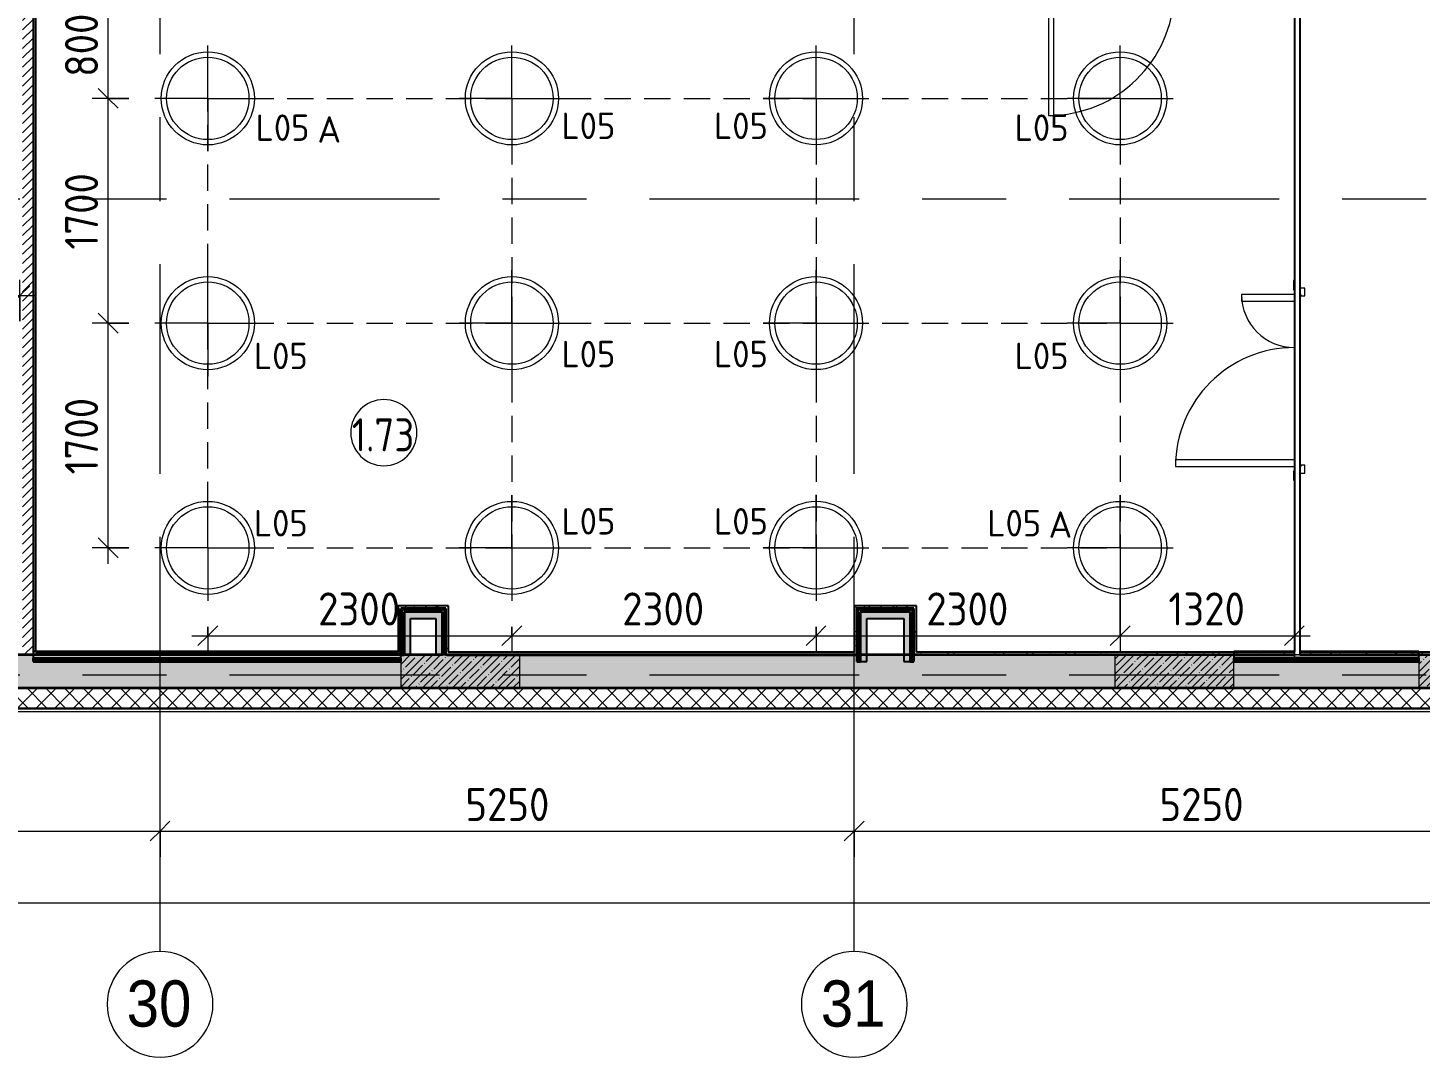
# Model space of a CAD drawing. Header units: millimetres. Extents: x 81425 to 274970, y -8553 to 29000.
# Drawn here: x 109710 to 120240, y -2893 to 4893 of the extents above; entities that cross this region are included whole.
import ezdxf

# ---------------------------------------------------------------- set-up
doc = ezdxf.new("R2010")
doc.units = ezdxf.units.MM
doc.linetypes.add('ADSK_Штрих_ш2 п1', pattern=[300, 200, -100])
doc.linetypes.add('Осевая', pattern=[3175, 635, -476.25, 1587.5, -476.25])
for name, color, linetype, lineweight in [('A-ANNO-DIMS', 7, 'Continuous', 9), ('A-ANNO-DIMS-100', 7, 'Continuous', 9), ('A-ANNO-NOTE', 7, 'Continuous', 9), ('A-AREA-IDEN', 7, 'Continuous', 9), ('A-DETL-2', 7, 'ADSK_Штрих_ш2 п1', 9), ('A-DOOR', 7, 'Continuous', 9), ('A-DOOR-1', 7, 'Continuous', 13), ('A-DOOR-FRAM', 7, 'Continuous', 13), ('A-DOOR-FRAM-1', 7, 'Continuous', 9), ('A-WALL', 7, 'Continuous', 9), ('E-LITE-EQPM-IDEN', 7, 'Continuous', 9), ('I-WALL', 7, 'Continuous', 9), ('S-COLS', 7, 'Continuous', 9), ('Оси', 7, 'Continuous', 9), ('Оси-1', 7, 'Continuous', 20), ('Оси-2', 7, 'Осевая', 9)]:
    doc.layers.add(name, color=color, linetype=linetype, lineweight=lineweight)
for name, color, linetype, lineweight, true_color in [('A-WALL-1', 7, 'Continuous', 35, 0x3c3c3c), ('A-WALL-2', 7, 'Continuous', 25, 0x3c3c3c), ('A-WALL-FNSH-1', 7, 'Continuous', 9, 0x3c3c3c), ('A-WALL-FNSH-2', 7, 'Continuous', 13, 0x3c3c3c), ('G-ANNO-TEXT-1', 1, 'Continuous', 9, 0xff0000)]:
    doc.layers.add(name, color=color, linetype=linetype, lineweight=lineweight, true_color=true_color)
doc.styles.add('Arial', font='arial.ttf', dxfattribs={"width": 0.9, "height": 350})
doc.styles.add('GOST Common', font='GOST_Common.ttf', dxfattribs={"height": 200})
doc.styles.add('GOST Common_1', font='GOST_Common.ttf', dxfattribs={"width": 0.9, "height": 250})
doc.styles.add('ISOCPEUR', font='isocpeur.ttf', dxfattribs={"width": 0.9, "height": 250})
doc.styles.add('ISOCPEUR_1', font='isocpeur.ttf', dxfattribs={"height": 200})
doc.dimstyles.new('ISO-2_5_0_9К_БОЛЬШОЙ_1', dxfattribs={"dimscale": 304.8, "dimtxt": 248.995294, "dimasz": 0.492126, "dimexe": 0.393701, "dimexo": 0.984252, "dimgap": 0, "dimtad": 1, "dimdec": 0, "dimrnd": 10, "dimzin": 0, "dimdsep": 46, "dimtxsty": 'ISOCPEUR', "dimblk1": 'OBLIQUE', "dimblk2": 'OBLIQUE', "dimsah": 1, "dimcen": 0.09, "dimdle": 0.393701, "dimazin": 0, "dimtfac": 1, "dimtdec": 4, "dimtix": 1, "dimtmove": 0, "dimatfit": 3, "dimfxl": 1, "dimtvp": 1, "dimtolj": 1, "dimtzin": 0, "dimarcsym": 2})
pattern_1 = [(45, (0, 0), (-57.024626, 57.024626), []), (45, (57.025, 0), (-57.024626, 57.024626), [100.806, -20.161, 3.353, -16.808])]
pattern_2 = [(0, (0, 0), (121.92, 30.48), [10.058, -81.382, 10.058, -81.382, -487.68]), (0, (0, 0), (121.92, 30.48), [-182.88, 10.058, -172.822, 10.058, -81.382, -213.36]), (0, (0, 0), (121.92, 30.48), [-457.2, 10.058, -50.902, 10.058, -142.342]), (120, (45.72, 15.24), (-87.356454, 90.345817), [10.058, -81.382, 10.058, -81.382, -487.68]), (120, (45.72, 15.24), (-87.356454, 90.345817), [-182.88, 10.058, -172.822, 10.058, -81.382, -213.36]), (120, (45.72, 15.24), (-87.356454, 90.345817), [-457.2, 10.058, -50.902, 10.058, -142.342]), (240, (60.96, 76.2), (-34.563546, -120.825817), [10.058, -81.382, 10.058, -81.382, -487.68]), (240, (60.96, 76.2), (-34.563546, -120.825817), [-182.88, 10.058, -172.822, 10.058, -81.382, -213.36]), (240, (60.96, 76.2), (-34.563546, -120.825817), [-457.2, 10.058, -50.902, 10.058, -142.342])]
pattern_3 = [(45, (0, 0), (-106.06602, 106.06602), []), (135, (0, 0), (-106.06602, -106.06602), [])]

# ---------------------------------------------------------------- blocks, each defined once
blk = doc.blocks.new('110_Дверь_СКБ_2Ст - Д-5_п__в составе перегородки _не входит в спец__-V20-План расстановки осветительного оборудования 1 этажа в осях 23-33')
at = {"layer": 'A-DOOR'}
for centre, radius, start, end in [((-638, 0), 900, 0, 90), ((662, 0), 400, 90, 180)]:
    blk.add_arc(centre, radius, start, end, dxfattribs=at)
at = {"layer": 'A-DOOR-1'}
for p, q in [((-638, 901), (-638, 0)), ((-588, 901), (-638, 901)), ((-588, 0), (-588, 901)), ((662, 401), (612, 401)), ((612, 401), (612, 0)), ((662, 0), (662, 401)), ((-638, 0), (-588, 0)), ((612, 0), (662, 0))]:
    blk.add_line(p, q, dxfattribs=at)
at = {"layer": 'A-DOOR-FRAM'}
for p, q in [((-672, 8), (-742, 8)), ((-742, 8), (-742, 0)), ((-742, 0), (-672, 0)), ((-638, 0), (-688, 0)), ((-672, 0), (-688, 0)), ((-688, 0), (-688, -1)), ((-672, 0), (-672, 8)), ((-672, -1), (-672, 0)), ((712, 0), (662, 0)), ((768, 8), (698, 8)), ((698, 8), (698, 0)), ((712, 0), (698, 0)), ((698, 0), (698, -1)), ((698, 0), (768, 0)), ((712, -1), (712, 0)), ((768, 0), (768, 8)), ((-688, -41), (-688, -79)), ((-688, -79), (-628, -79)), ((-638, -49), (-638, -41)), ((-628, -49), (-638, -49)), ((-628, -79), (-628, -49)), ((662, -49), (652, -49)), ((652, -49), (652, -79)), ((652, -79), (712, -79)), ((662, -41), (662, -49)), ((712, -79), (712, -41))]:
    blk.add_line(p, q, dxfattribs=at)
at = {"layer": 'A-DOOR-FRAM-1'}
blk.add_line((612, 0), (-588, 0), dxfattribs=at)
blk = doc.blocks.new('110_Дверь_СКБ_1Ст_Внутренняя1 - Д-7а_л__950x2100h_Туалет-32220591-План расстановки осветительного оборудования 1 этажа в осях 23-33')
at = {"layer": 'A-DOOR'}
blk.add_arc((487.5, 110), 950, 90, 178.79032, dxfattribs=at)
at = {"layer": 'A-DOOR-1'}
for p, q in [((487.5, 1060), (447.5, 1060)), ((447.5, 1060), (447.5, 130)), ((487.5, 130), (487.5, 1060))]:
    blk.add_line(p, q, dxfattribs=at)
blk = doc.blocks.new('Ось сетки - D8-29747960-План расстановки осветительного оборудования 1 этажа в осях 23-33')
at = {"layer": 'Оси-1'}
for start, end in [(360, 180), (180, 360)]:
    blk.add_arc((0, 0), 4, start, end, dxfattribs=at)
blk = doc.blocks.new('DIMBLOCK9-План расстановки осветительного оборудования 1 этажа в осях 23-33')
at = {"layer": 'A-ANNO-DIMS-100'}
for p, q in [((107210, -1377), (107210, -1063)), ((110710, -1377), (110710, -1063)), ((107210, -1183), (110710, -1183)), ((107210, -1183), (107210, -1377)), ((110710, -1183), (110710, -1377))]:
    blk.add_line(p, q, dxfattribs=at)
at = {"layer": 'A-ANNO-DIMS-100', "lineweight": 20}
for p, q in [((107210, -1183), (107285, -1108)), ((110710, -1183), (110785, -1108)), ((107210, -1183), (107135, -1258)), ((110710, -1183), (110635, -1258))]:
    blk.add_line(p, q, dxfattribs=at)
at = {"layer": 'A-ANNO-DIMS-100', "color": 0, "insert": (108644, -857), "char_height": 250, "width": 758.48, "attachment_point": 1, "line_spacing_factor": 1.149209, "style": 'ISOCPEUR'}
blk.add_mtext('3500', dxfattribs=at)
blk = doc.blocks.new('_Oblique')
at = {"color": 0, "linetype": 'ByBlock', "lineweight": -2}
blk.add_line((-0.5, -0.5), (0.5, 0.5), dxfattribs=at)
blk = doc.blocks.new('DIMBLOCK10-План расстановки осветительного оборудования 1 этажа в осях 23-33')
at = {"layer": 'A-ANNO-DIMS-100'}
for p, q in [((110710, -1377), (110710, -1063)), ((115960, -1377), (115960, -1063)), ((110710, -1183), (115960, -1183)), ((110710, -1183), (110710, -1377)), ((115960, -1183), (115960, -1377))]:
    blk.add_line(p, q, dxfattribs=at)
at = {"layer": 'A-ANNO-DIMS-100', "lineweight": 20}
for p, q in [((110710, -1183), (110785, -1108)), ((115960, -1183), (116035, -1108)), ((110710, -1183), (110635, -1258)), ((115960, -1183), (115885, -1258))]:
    blk.add_line(p, q, dxfattribs=at)
at = {"layer": 'A-ANNO-DIMS-100', "color": 0, "insert": (113019, -857), "char_height": 250, "width": 758.48, "attachment_point": 1, "line_spacing_factor": 1.149209, "style": 'ISOCPEUR'}
blk.add_mtext('5250', dxfattribs=at)
blk = doc.blocks.new('DIMBLOCK11-План расстановки осветительного оборудования 1 этажа в осях 23-33')
at = {"layer": 'A-ANNO-DIMS-100'}
for p, q in [((115960, -1377), (115960, -1063)), ((121210, -1377), (121210, -1063)), ((115960, -1183), (121210, -1183)), ((115960, -1183), (115960, -1377)), ((121210, -1183), (121210, -1377))]:
    blk.add_line(p, q, dxfattribs=at)
at = {"layer": 'A-ANNO-DIMS-100', "lineweight": 20}
for p, q in [((115960, -1183), (116035, -1108)), ((121210, -1183), (121285, -1108)), ((115960, -1183), (115885, -1258)), ((121210, -1183), (121135, -1258))]:
    blk.add_line(p, q, dxfattribs=at)
at = {"layer": 'A-ANNO-DIMS-100', "color": 0, "insert": (118269, -857), "char_height": 250, "width": 758.48, "attachment_point": 1, "line_spacing_factor": 1.149209, "style": 'ISOCPEUR'}
blk.add_mtext('5250', dxfattribs=at)
blk = doc.blocks.new('DIMBLOCK50-План расстановки осветительного оборудования 1 этажа в осях 23-33')
at = {"layer": 'A-ANNO-DIMS-100'}
for p, q in [((108510, 3982), (108510, 2747)), ((108510, 2867), (108510, 3982)), ((109650, 2673), (109650, 2987)), ((108510, 2867), (109770, 2867)), ((109650, 2867), (109650, 2673))]:
    blk.add_line(p, q, dxfattribs=at)
at = {"layer": 'A-ANNO-DIMS-100', "lineweight": 20}
for p, q in [((108510, 2867), (108435, 2792)), ((108510, 2867), (108585, 2942)), ((109650, 2867), (109575, 2792)), ((109650, 2867), (109725, 2942))]:
    blk.add_line(p, q, dxfattribs=at)
at = {"layer": 'A-ANNO-DIMS-100', "color": 0, "insert": (108865, 3194), "char_height": 250, "width": 517.14, "attachment_point": 1, "line_spacing_factor": 1.149209, "style": 'ISOCPEUR'}
blk.add_mtext('1/2', dxfattribs=at)
blk = doc.blocks.new('DIMBLOCK55-План расстановки осветительного оборудования 1 этажа в осях 23-33')
at = {"layer": 'A-ANNO-DIMS-100', "lineweight": 20}
for p, q in [((111071, 295), (111146, 370)), ((113371, 295), (113446, 370)), ((111071, 295), (110996, 220)), ((113371, 295), (113296, 220))]:
    blk.add_line(p, q, dxfattribs=at)
at = {"layer": 'A-ANNO-DIMS-100'}
for p, q in [((111071, 362), (111071, 175)), ((111071, 295), (111071, 362)), ((113371, 362), (113371, 175)), ((113371, 295), (113371, 362)), ((110951, 295), (113371, 295))]:
    blk.add_line(p, q, dxfattribs=at)
at = {"layer": 'A-ANNO-DIMS-100', "color": 0, "insert": (111905, 622), "char_height": 250, "width": 758.48, "attachment_point": 1, "line_spacing_factor": 1.149209, "style": 'ISOCPEUR'}
blk.add_mtext('2300', dxfattribs=at)
blk = doc.blocks.new('DIMBLOCK56-План расстановки осветительного оборудования 1 этажа в осях 23-33')
at = {"layer": 'A-ANNO-DIMS-100', "lineweight": 20}
for p, q in [((113371, 295), (113446, 370)), ((115671, 295), (115746, 370)), ((113371, 295), (113296, 220)), ((115671, 295), (115596, 220))]:
    blk.add_line(p, q, dxfattribs=at)
at = {"layer": 'A-ANNO-DIMS-100'}
for p, q in [((113371, 362), (113371, 175)), ((113371, 295), (113371, 362)), ((115671, 362), (115671, 175)), ((115671, 295), (115671, 362)), ((113371, 295), (115671, 295))]:
    blk.add_line(p, q, dxfattribs=at)
at = {"layer": 'A-ANNO-DIMS-100', "color": 0, "insert": (114205, 622), "char_height": 250, "width": 758.48, "attachment_point": 1, "line_spacing_factor": 1.149209, "style": 'ISOCPEUR'}
blk.add_mtext('2300', dxfattribs=at)
blk = doc.blocks.new('DIMBLOCK57-План расстановки осветительного оборудования 1 этажа в осях 23-33')
at = {"layer": 'A-ANNO-DIMS-100', "lineweight": 20}
for p, q in [((115671, 295), (115746, 370)), ((117971, 295), (118046, 370)), ((115671, 295), (115596, 220)), ((117971, 295), (117896, 220))]:
    blk.add_line(p, q, dxfattribs=at)
at = {"layer": 'A-ANNO-DIMS-100'}
for p, q in [((115671, 362), (115671, 175)), ((115671, 295), (115671, 362)), ((117971, 362), (117971, 175)), ((117971, 295), (117971, 362)), ((115671, 295), (118091, 295))]:
    blk.add_line(p, q, dxfattribs=at)
at = {"layer": 'A-ANNO-DIMS-100', "color": 0, "insert": (116505, 622), "char_height": 250, "width": 758.48, "attachment_point": 1, "line_spacing_factor": 1.149209, "style": 'ISOCPEUR'}
blk.add_mtext('2300', dxfattribs=at)
blk = doc.blocks.new('DIMBLOCK58-План расстановки осветительного оборудования 1 этажа в осях 23-33')
at = {"layer": 'A-ANNO-DIMS-100'}
for p, q in [((110473, 2659), (110197, 2659)), ((110317, 839), (110317, 2659)), ((110317, 2659), (110473, 2659)), ((110473, 959), (110197, 959)), ((110317, 959), (110473, 959))]:
    blk.add_line(p, q, dxfattribs=at)
at = {"layer": 'A-ANNO-DIMS-100', "lineweight": 20}
for p, q in [((110317, 2659), (110242, 2734)), ((110317, 2659), (110392, 2584)), ((110317, 959), (110242, 1034)), ((110317, 959), (110392, 884))]:
    blk.add_line(p, q, dxfattribs=at)
at = {"layer": 'A-ANNO-DIMS-100', "color": 0, "insert": (109991, 1515), "char_height": 250, "width": 706.76, "attachment_point": 1, "rotation": 90, "line_spacing_factor": 1.149209, "style": 'ISOCPEUR'}
blk.add_mtext('1700', dxfattribs=at)
blk = doc.blocks.new('DIMBLOCK59-План расстановки осветительного оборудования 1 этажа в осях 23-33')
at = {"layer": 'A-ANNO-DIMS-100', "lineweight": 20}
for p, q in [((110317, 4359), (110242, 4434)), ((110317, 4359), (110392, 4284)), ((110317, 2659), (110242, 2734)), ((110317, 2659), (110392, 2584))]:
    blk.add_line(p, q, dxfattribs=at)
at = {"layer": 'A-ANNO-DIMS-100'}
for p, q in [((110473, 4359), (110197, 4359)), ((110317, 2659), (110317, 4359)), ((110317, 4359), (110473, 4359)), ((110473, 2659), (110197, 2659)), ((110317, 2659), (110473, 2659))]:
    blk.add_line(p, q, dxfattribs=at)
at = {"layer": 'A-ANNO-DIMS-100', "color": 0, "insert": (109991, 3215), "char_height": 250, "width": 706.76, "attachment_point": 1, "rotation": 90, "line_spacing_factor": 1.149209, "style": 'ISOCPEUR'}
blk.add_mtext('1700', dxfattribs=at)
blk = doc.blocks.new('DIMBLOCK60-План расстановки осветительного оборудования 1 этажа в осях 23-33')
at = {"layer": 'A-ANNO-DIMS-100'}
for p, q in [((110317, 4359), (110317, 5279)), ((111573, 5159), (110197, 5159)), ((110317, 5159), (111573, 5159)), ((110473, 4359), (110197, 4359)), ((110317, 4359), (110473, 4359))]:
    blk.add_line(p, q, dxfattribs=at)
at = {"layer": 'A-ANNO-DIMS-100', "lineweight": 20}
for p, q in [((110317, 5159), (110242, 5234)), ((110317, 5159), (110392, 5084)), ((110317, 4359), (110242, 4434)), ((110317, 4359), (110392, 4284))]:
    blk.add_line(p, q, dxfattribs=at)
at = {"layer": 'A-ANNO-DIMS-100', "color": 0, "insert": (109991, 4522), "char_height": 250, "width": 568.86, "attachment_point": 1, "rotation": 90, "line_spacing_factor": 1.149209, "style": 'ISOCPEUR'}
blk.add_mtext('800', dxfattribs=at)
blk = doc.blocks.new('Марка_Помещения - Номер-25198446-План расстановки осветительного оборудования 1 этажа в осях 23-33')
at = {"layer": 'A-AREA-IDEN'}
for start, end in [(360, 180), (180, 360)]:
    blk.add_arc((0, 0), 2.5, start, end, dxfattribs=at)
blk = doc.blocks.new('DIMBLOCK142-План расстановки осветительного оборудования 1 этажа в осях 23-33')
at = {"layer": 'A-ANNO-DIMS-100'}
for p, q in [((84560, -1919), (84560, -1605)), ((125010, -1919), (125010, -1605)), ((84440, -1725), (125130, -1725)), ((84560, -1725), (84560, -1919)), ((125010, -1725), (125010, -1919))]:
    blk.add_line(p, q, dxfattribs=at)
at = {"layer": 'A-ANNO-DIMS-100', "lineweight": 20}
for p, q in [((84560, -1725), (84635, -1650)), ((125010, -1725), (125085, -1650)), ((84560, -1725), (84485, -1800)), ((125010, -1725), (124935, -1800))]:
    blk.add_line(p, q, dxfattribs=at)
at = {"layer": 'A-ANNO-DIMS-100', "color": 0, "insert": (104366, -1398), "char_height": 250, "width": 1005.56, "attachment_point": 1, "line_spacing_factor": 1.149209, "style": 'ISOCPEUR'}
blk.add_mtext('40450', dxfattribs=at)
blk = doc.blocks.new('DIMBLOCK178-План расстановки осветительного оборудования 1 этажа в осях 23-33')
at = {"layer": 'A-ANNO-DIMS-100'}
for p, q in [((117971, 659), (117971, 175)), ((117971, 295), (117971, 659)), ((119289, 102), (119289, 415)), ((117851, 295), (119409, 295)), ((119289, 295), (119289, 102))]:
    blk.add_line(p, q, dxfattribs=at)
at = {"layer": 'A-ANNO-DIMS-100', "lineweight": 20}
for p, q in [((117971, 295), (118046, 370)), ((119289, 295), (119364, 370)), ((117971, 295), (117896, 220)), ((119289, 295), (119214, 220))]:
    blk.add_line(p, q, dxfattribs=at)
at = {"layer": 'A-ANNO-DIMS-100', "color": 0, "insert": (118336, 622), "char_height": 250, "width": 706.76, "attachment_point": 1, "line_spacing_factor": 1.149209, "style": 'ISOCPEUR'}
blk.add_mtext('1320', dxfattribs=at)

msp = doc.modelspace()

# ---------------------------------------------------------------- hatches: boundary and pattern name
at = {"layer": 'A-WALL'}
h = msp.add_hatch(dxfattribs=at)
h.set_pattern_fill('FP_4', color=256, style=0, pattern_type=2)
h.set_pattern_definition([(45, (0, 0), (-70.71068, 70.71068), []), (135, (0, 0), (-70.71068, -70.71068), [])])
h.paths.add_polyline_path([(124445.1, -250), (125080, -250), (125080, -100), (89210, -100), (89210, -250), (121782.2, -250)])
at = {"layer": 'I-WALL'}
h = msp.add_hatch(dxfattribs=at)
h.set_pattern_fill('FP_2', color=256, style=0, pattern_type=2)
h.set_pattern_definition([(45, (0, 0), (-35.35534, 35.35534), [])])
h.paths.add_polyline_path([(109670, 150), (109750, 150), (109750, 10400), (109670, 10400), (109670, 220.5)])
h = msp.add_hatch(dxfattribs=at)
h.set_pattern_fill('FP_38', color=256, style=0, pattern_type=2)
h.set_pattern_definition(pattern_2)
h.paths.add_polyline_path([(109770, 150), (109770, 6600), (109750, 6600), (109750, 150)])
h = msp.add_hatch(dxfattribs=at)
h.set_pattern_fill('FP_38', color=256, style=0, pattern_type=2)
h.set_pattern_definition(pattern_2)
h.paths.add_polyline_path([(112510.5, 170), (112530, 170), (112530, 520), (112510, 520), (112510, 170)])
h = msp.add_hatch(dxfattribs=at)
h.set_pattern_fill('FP_38', color=256, style=0, pattern_type=2)
h.set_pattern_definition(pattern_2)
h.paths.add_polyline_path([(112870, 500), (112890, 500), (112890, 520), (112530, 520), (112530, 500)])
h = msp.add_hatch(dxfattribs=at)
h.set_pattern_fill('FP_42', color=256, style=0, pattern_type=2)
h.set_pattern_definition(pattern_3)
h.paths.add_polyline_path([(112530, 150), (112542.5, 150), (112542.5, 500), (112530, 500), (112530, 170)])
h = msp.add_hatch(dxfattribs=at)
h.set_pattern_fill('FP_42', color=256, style=0, pattern_type=2)
h.set_pattern_definition(pattern_3)
h.paths.add_polyline_path([(112870, 487.5), (112870, 500), (112542.5, 500), (112542.5, 487.5), (112857.5, 487.5)])
h = msp.add_hatch(dxfattribs=at)
h.set_pattern_fill('FP_42', color=256, style=0, pattern_type=2)
h.set_pattern_definition(pattern_3)
h.paths.add_polyline_path([(112542.5, 150), (112555, 150), (112555, 487.5), (112542.5, 487.5), (112542.5, 220.5)])
h = msp.add_hatch(dxfattribs=at)
h.set_pattern_fill('FP_42', color=256, style=0, pattern_type=2)
h.set_pattern_definition(pattern_3)
h.paths.add_polyline_path([(112845, 475), (112857.5, 475), (112857.5, 487.5), (112555, 487.5), (112555, 475), (112605, 475)])
for points in [[(112555, 150), (112605, 150), (112605, 475), (112555, 475), (112555, 220.5)], [(112795, 425), (112845, 425), (112845, 475), (112605, 475), (112605, 425)], [(112845, 150), (112845, 425), (112795, 425), (112795, 150)], [(116005, 100), (116055, 100), (116055, 475), (116005, 475), (116005, 220.5)], [(116335, 425), (116385, 425), (116385, 475), (116055, 475), (116055, 425)], [(116385, 100), (116385, 425), (116335, 425), (116335, 100)], [(112530, 125), (112530, 175), (109750, 175), (109750, 125), (112462, 125)], [(118830, 125), (120230, 125), (120230, 175), (119330, 175), (119330, 150), (119290, 150), (119290, 175), (118830, 175)]]:
    msp.add_hatch(color=256, dxfattribs=at).paths.add_polyline_path(points)
h = msp.add_hatch(dxfattribs=at)
h.set_pattern_fill('FP_42', color=256, style=0, pattern_type=2)
h.set_pattern_definition(pattern_3)
h.paths.add_polyline_path([(112845, 150), (112857.5, 150), (112857.5, 475), (112845, 475), (112845, 220.5)])
h = msp.add_hatch(dxfattribs=at)
h.set_pattern_fill('FP_42', color=256, style=0, pattern_type=2)
h.set_pattern_definition(pattern_3)
h.paths.add_polyline_path([(112870, 150), (112870, 487.5), (112857.5, 487.5), (112857.5, 150)])
h = msp.add_hatch(dxfattribs=at)
h.set_pattern_fill('FP_38', color=256, style=0, pattern_type=2)
h.set_pattern_definition(pattern_2)
h.paths.add_polyline_path([(112870, 150), (112890, 150), (112890, 500), (112870, 500), (112870, 220.5)])
h = msp.add_hatch(dxfattribs=at)
h.set_pattern_fill('FP_38', color=256, style=0, pattern_type=2)
h.set_pattern_definition(pattern_2)
h.paths.add_polyline_path([(115960, 170), (115980, 170), (115980, 520), (115960, 520), (115960, 220.5)])
h = msp.add_hatch(dxfattribs=at)
h.set_pattern_fill('FP_38', color=256, style=0, pattern_type=2)
h.set_pattern_definition(pattern_2)
h.paths.add_polyline_path([(116430, 500), (116430, 520), (115980, 520), (115980, 500), (116410, 500)])
h = msp.add_hatch(dxfattribs=at)
h.set_pattern_fill('FP_42', color=256, style=0, pattern_type=2)
h.set_pattern_definition(pattern_3)
h.paths.add_polyline_path([(115992.5, 100), (115992.5, 500), (115980, 500), (115980, 100)])
h = msp.add_hatch(dxfattribs=at)
h.set_pattern_fill('FP_42', color=256, style=0, pattern_type=2)
h.set_pattern_definition(pattern_3)
h.paths.add_polyline_path([(116410, 487.5), (116410, 500), (115992.5, 500), (115992.5, 487.5), (116397.5, 487.5)])
h = msp.add_hatch(dxfattribs=at)
h.set_pattern_fill('FP_42', color=256, style=0, pattern_type=2)
h.set_pattern_definition(pattern_3)
h.paths.add_polyline_path([(115992.5, 100), (116005, 100), (116005, 487.5), (115992.5, 487.5), (115992.5, 220.5)])
h = msp.add_hatch(dxfattribs=at)
h.set_pattern_fill('FP_42', color=256, style=0, pattern_type=2)
h.set_pattern_definition(pattern_3)
h.paths.add_polyline_path([(116385, 475), (116397.5, 475), (116397.5, 487.5), (116005, 487.5), (116005, 475), (116055, 475)])
h = msp.add_hatch(dxfattribs=at)
h.set_pattern_fill('FP_42', color=256, style=0, pattern_type=2)
h.set_pattern_definition(pattern_3)
h.paths.add_polyline_path([(116397.5, 100), (116397.5, 475), (116385, 475), (116385, 100)])
h = msp.add_hatch(dxfattribs=at)
h.set_pattern_fill('FP_42', color=256, style=0, pattern_type=2)
h.set_pattern_definition(pattern_3)
h.paths.add_polyline_path([(116410, 100), (116410, 487.5), (116397.5, 487.5), (116397.5, 100)])
h = msp.add_hatch(dxfattribs=at)
h.set_pattern_fill('FP_38', color=256, style=0, pattern_type=2)
h.set_pattern_definition(pattern_2)
h.paths.add_polyline_path([(116410, 150), (116430, 150), (116430, 500), (116410, 500), (116410, 220.5)])
h = msp.add_hatch(dxfattribs=at)
h.set_pattern_fill('FP_1', color=256, style=0, pattern_type=2)
h.set_pattern_definition(pattern_1)
h.paths.add_polyline_path([(123730, -100), (123730, 150), (102630, 150), (102630, -100), (121782.2, -100)])
h.paths.add_polyline_path([(101144.7, -100), (101730, -100), (101730, 150), (99930, 150), (99930, -100), (100479, -100)])
h.paths.add_polyline_path([(98481.8, -100), (99030, -100), (99030, 150), (94530, 150), (94530, -100), (98148.9, -100)])
h.paths.add_polyline_path([(93630, -100), (93630, 150), (91040, 150), (91040, -100), (93156, -100)])
h = msp.add_hatch(dxfattribs=at)
h.set_pattern_fill('FP_42', color=256, style=0, pattern_type=2)
h.set_pattern_definition(pattern_3)
h.paths.add_polyline_path([(112530, 112.5), (112530, 125), (109750, 125), (109750, 112.5), (112462, 112.5)])
h = msp.add_hatch(dxfattribs=at)
h.set_pattern_fill('FP_42', color=256, style=0, pattern_type=2)
h.set_pattern_definition(pattern_3)
h.paths.add_polyline_path([(112530, 100), (112530, 112.5), (109750, 112.5), (109750, 100), (112462, 100)])
h = msp.add_hatch(dxfattribs=at)
h.set_pattern_fill('FP_38', color=256, style=0, pattern_type=2)
h.set_pattern_definition(pattern_2)
h.paths.add_polyline_path([(112530, 150), (112530, 170), (109770, 170), (109770, 150), (112462, 150)])
h = msp.add_hatch(dxfattribs=at)
h.set_pattern_fill('FP_38', color=256, style=0, pattern_type=2)
h.set_pattern_definition(pattern_2)
h.paths.add_polyline_path([(115790.7, 150), (115980, 150), (115980, 170), (112890, 170), (112890, 150), (115124.9, 150)])
h = msp.add_hatch(dxfattribs=at)
h.set_pattern_fill('FP_38', color=256, style=0, pattern_type=2)
h.set_pattern_definition(pattern_2)
h.paths.add_polyline_path([(119119.3, 150), (119290, 150), (119290, 170), (116430, 170), (116430, 150), (117787.8, 150)])
h = msp.add_hatch(dxfattribs=at)
h.set_pattern_fill('FP_42', color=256, style=0, pattern_type=2)
h.set_pattern_definition(pattern_3)
h.paths.add_polyline_path([(119452.2, 112.5), (120230, 112.5), (120230, 125), (118830, 125), (118830, 112.5), (119285.7, 112.5)])
h = msp.add_hatch(dxfattribs=at)
h.set_pattern_fill('FP_42', color=256, style=0, pattern_type=2)
h.set_pattern_definition(pattern_3)
h.paths.add_polyline_path([(119785, 100), (120230, 100), (120230, 112.5), (118830, 112.5), (118830, 100), (119452.2, 100)])
h = msp.add_hatch(dxfattribs=at)
h.set_pattern_fill('FP_38', color=256, style=0, pattern_type=2)
h.set_pattern_definition(pattern_2)
h.paths.add_polyline_path([(120890, 150), (120890, 170), (119330, 170), (119330, 150), (120450.8, 150)])
at = {"layer": 'S-COLS'}
h = msp.add_hatch(dxfattribs=at)
h.set_pattern_fill('FP_1', color=256, style=0, pattern_type=2)
h.set_pattern_definition(pattern_1)
h.paths.add_polyline_path([(112530, -100), (113430, -100), (113430, 150), (112530, 150)])
h = msp.add_hatch(dxfattribs=at)
h.set_pattern_fill('FP_1', color=256, style=0, pattern_type=2)
h.set_pattern_definition(pattern_1)
h.paths.add_polyline_path([(117930, -100), (118830, -100), (118830, 150), (117930, 150)])
h = msp.add_hatch(dxfattribs=at)
h.set_pattern_fill('FP_1', color=256, style=0, pattern_type=2)
h.set_pattern_definition(pattern_1)
h.paths.add_polyline_path([(120450.8, -100), (121130, -100), (121130, 150), (120230, 150), (120230, -100)])

# ---------------------------------------------------------------- linework, layer by layer
at = {"layer": 'A-ANNO-NOTE'}
for p, q in [((111071, 4359), (111071, 4759)), ((113371, 4359), (113371, 4759)), ((115671, 4359.2), (115671, 4759.2)), ((117971, 4359), (117971, 4759)), ((111071, 4359), (110671, 4359)), ((111071, 4359), (111071, 3959)), ((111071, 4359), (111471, 4359)), ((113371, 4359), (112971, 4359)), ((113371, 4359), (113371, 3959)), ((113371, 4359), (113771, 4359)), ((115671, 4359.2), (115271, 4359.2)), ((115671, 4359.2), (115671, 3959.2)), ((115671, 4359.2), (116071, 4359.2)), ((117971, 4359), (117571, 4359)), ((117971, 4359), (117971, 3959)), ((117971, 4359), (118371, 4359)), ((111071, 2659), (111071, 3059)), ((113371, 2659), (113371, 3059)), ((115671, 2659.2), (115671, 3059.2)), ((117971, 2659), (117971, 3059)), ((111071, 2659), (110671, 2659)), ((111071, 2659), (111071, 2259)), ((111071, 2659), (111471, 2659)), ((113371, 2659), (112971, 2659)), ((113371, 2659), (113371, 2259)), ((113371, 2659), (113771, 2659)), ((115671, 2659.2), (115271, 2659.2)), ((115671, 2659.2), (115671, 2259.2)), ((115671, 2659.2), (116071, 2659.2)), ((117971, 2659), (117571, 2659)), ((117971, 2659), (117971, 2259)), ((117971, 2659), (118371, 2659)), ((111071, 959), (111071, 1359)), ((113371, 959), (113371, 1359)), ((115671, 959.2), (115671, 1359.2)), ((117971, 959), (117971, 1359)), ((111071, 959), (110671, 959)), ((111071, 959), (111071, 559)), ((111071, 959), (111471, 959)), ((113371, 959), (112971, 959)), ((113371, 959), (113371, 559)), ((113371, 959), (113771, 959)), ((115671, 959.2), (115271, 959.2)), ((115671, 959.2), (115671, 559.2)), ((115671, 959.2), (116071, 959.2)), ((117971, 959), (117571, 959)), ((117971, 959), (117971, 559)), ((117971, 959), (118371, 959))]:
    msp.add_line(p, q, dxfattribs=at)
for centre, radius in [((111071, 4359), 352), ((111071, 4359), 311.5), ((113371, 4359), 352), ((113371, 4359), 311.5), ((115671, 4359.2), 352), ((115671, 4359.2), 311.5), ((117971, 4359), 352), ((117971, 4359), 311.5), ((111071, 2659), 352), ((111071, 2659), 311.5), ((113371, 2659), 352), ((113371, 2659), 311.5), ((115671, 2659.2), 352), ((115671, 2659.2), 311.5), ((117971, 2659), 352), ((117971, 2659), 311.5), ((111071, 959), 352), ((111071, 959), 311.5), ((113371, 959), 352), ((113371, 959), 311.5), ((115671, 959.2), 352), ((115671, 959.2), 311.5), ((117971, 959), 352), ((117971, 959), 311.5)]:
    msp.add_circle(centre, radius, dxfattribs=at)
at = {"layer": 'A-DETL-2'}
for p, q in [((111071, 959), (111071, 4372.9)), ((111071, 4359), (117971, 4359)), ((113371, 4359), (113371, 959)), ((115671, 4359), (115671, 959)), ((117971, 4359), (117971, 959)), ((111071, 2659), (117971, 2659)), ((111071, 959), (117971, 959))]:
    msp.add_line(p, q, dxfattribs=at)
at = {"layer": 'A-WALL'}
for p, q in [((112542.5, 487.5), (112542.5, 150)), ((112857.5, 487.5), (112542.5, 487.5)), ((112857.5, 150), (112857.5, 487.5)), ((115992.5, 487.5), (115992.5, 100)), ((116397.5, 487.5), (115992.5, 487.5)), ((116397.5, 100), (116397.5, 487.5)), ((109750, 112.5), (112530, 112.5)), ((112845, 150), (112870, 150)), ((120230, 112.5), (118830, 112.5)), ((119290, 171), (119290, 175)), ((119290, 150), (119290, 170)), ((119330, 150), (119290, 150)), ((119330, 175), (119330, 150)), ((89210, -250), (125230, -250)), ((125260, -280), (109480, -280))]:
    msp.add_line(p, q, dxfattribs=at)
at = {"layer": 'A-WALL-1'}
for p, q in [((112870, 500), (112530, 500)), ((112530, 150), (112530, 500)), ((112555, 475), (112555, 150)), ((112845, 475), (112555, 475)), ((112845, 150), (112845, 475)), ((112870, 150), (112870, 500)), ((115980, 500), (115980, 100)), ((116410, 500), (115980, 500)), ((116005, 475), (116005, 100)), ((116385, 475), (116005, 475)), ((116385, 100), (116385, 475)), ((116410, 100), (116410, 500)), ((112845, 150), (107330, 150)), ((109750, 125), (109750, 100)), ((109750, 125), (112530, 125)), ((112530, 150), (112555, 150)), ((112530, 100), (112530, 125)), ((119290, 150), (112870, 150)), ((112890, 150), (115980, 150)), ((118830, 125), (118830, 100)), ((120230, 125), (118830, 125)), ((123730, 150), (119330, 150)), ((120230, 100), (120230, 125)), ((109750, 100), (112530, 100)), ((115980, 100), (116005, 100)), ((116385, 100), (116410, 100)), ((118830, 100), (120230, 100)), ((102630, -100), (123730, -100))]:
    msp.add_line(p, q, dxfattribs=at)
at = {"layer": 'A-WALL-2'}
for p, q in [((119330, 10380), (119330, 175)), ((109750, 6620), (109750, 125)), ((109770, 170), (109770, 6600)), ((119290, 5180), (119290, 175)), ((112510, 520), (112510, 170)), ((112890, 520), (112510, 520)), ((112605, 150), (112605, 425)), ((112605, 425), (112795, 425)), ((112795, 425), (112795, 150)), ((112890, 520), (112890, 170)), ((115960, 520), (115960, 170)), ((116430, 520), (115960, 520)), ((116055, 100), (116055, 425)), ((116055, 425), (116335, 425)), ((116335, 425), (116335, 100)), ((116430, 170), (116430, 520)), ((112530, 175), (109750, 175)), ((109750, 150), (112530, 150)), ((112510, 170), (109770, 170)), ((109771, 170), (112510.5, 170)), ((112530, 125), (112530, 150)), ((112555, 150), (112605, 150)), ((115960, 170), (112890, 170)), ((119290, 170), (116430, 170)), ((119290, 175), (118830, 175)), ((118830, 175), (118830, 125)), ((119290, 170), (119290, 171)), ((120230, 175), (119330, 175)), ((119330, 171), (119330, 170)), ((120870, 170), (119330, 170)), ((119330, 170), (119330, 150)), ((119330, 150), (120890, 150)), ((120230, 125), (120230, 175)), ((116005, 100), (116055, 100)), ((116335, 100), (116385, 100))]:
    msp.add_line(p, q, dxfattribs=at)
at = {"layer": 'A-WALL-FNSH-1'}
msp.add_line((89202, -258), (125238, -258), dxfattribs=at)
at = {"layer": 'A-WALL-FNSH-2'}
for p, q in [((109771, 171), (109771, 6599)), ((119331, 171), (119331, 5179)), ((119289, 5159), (119289, 171)), ((112509, 521), (112509, 171)), ((112891, 521), (112509, 521)), ((112891, 171), (112891, 521)), ((116431, 521), (115959, 521)), ((115959, 521), (115959, 170)), ((116430, 520), (116430, 170)), ((116431, 171), (116431, 521)), ((112509, 171), (109771, 171)), ((112510.5, 171), (112510, 171)), ((112510.5, 170), (112510.5, 171)), ((112890, 170), (115960, 170)), ((115960, 171), (112891, 171)), ((115960, 170), (115960, 171)), ((116430, 170), (119290, 170)), ((119289, 171), (116431, 171)), ((119330, 170), (119330, 170)), ((120869, 171), (119331, 171)), ((89207, -253), (125233, -253))]:
    msp.add_line(p, q, dxfattribs=at)
at = {"layer": 'I-WALL'}
for p, q in [((113701, 171), (113701, 170)), ((115947.2, 171), (115947.2, 170))]:
    msp.add_line(p, q, dxfattribs=at)
at = {"layer": 'S-COLS'}
for p, q in [((113430, 150), (112530, 150)), ((112530, 150), (112530, -100)), ((113430, -100), (113430, 150)), ((118830, 150), (117930, 150)), ((117930, 150), (117930, -100)), ((118830, -100), (118830, 150)), ((121130, 150), (120230, 150)), ((120230, 150), (120230, -100)), ((112530, -100), (113430, -100)), ((117930, -100), (118830, -100)), ((120230, -100), (121130, -100))]:
    msp.add_line(p, q, dxfattribs=at)
at = {"layer": 'Оси'}
for p, q in [((110710, -2093.2), (110710, 406.8)), ((115960, -2093.2), (115960, 406.8))]:
    msp.add_line(p, q, dxfattribs=at)
at = {"layer": 'Оси-2'}
for p, q in [((110710, 406.8), (110710, 19528.3)), ((115960, 406.8), (115960, 19415.1)), ((84724.5, 3600), (122788, 3600)), ((84724.5, 0), (122788, 0))]:
    msp.add_line(p, q, dxfattribs=at)

# ---------------------------------------------------------------- block references
at = {"layer": 'A-AREA-IDEN', "xscale": 99.99999999999993, "yscale": 99.99999999999993, "zscale": 99.99999999999993}
msp.add_blockref('Марка_Помещения - Номер-25198446-План расстановки осветительного оборудования 1 этажа в осях 23-33', (112402.5, 1830.7), dxfattribs=at)
at = {"layer": 'A-DOOR'}
for name, p, rotation in [('110_Дверь_СКБ_1Ст_Внутренняя1 - Д-7а_л__950x2100h_Туалет-32220591-План расстановки осветительного оборудования 1 этажа в осях 23-33', (117917.5, 5290), 180), ('110_Дверь_СКБ_2Ст - Д-5_п__в составе перегородки _не входит в спец__-V20-План расстановки осветительного оборудования 1 этажа в осях 23-33', (119289.5, 2212.5), 90)]:
    msp.add_blockref(name, p, dxfattribs=dict(at, rotation=rotation))
at = {"layer": 'Оси-1', "xscale": 99.99999999999993, "yscale": 99.99999999999993, "zscale": 99.99999999999993}
for p in [(110710, -2493.2), (115960, -2493.2)]:
    msp.add_blockref('Ось сетки - D8-29747960-План расстановки осветительного оборудования 1 этажа в осях 23-33', p, dxfattribs=at)

# ---------------------------------------------------------------- texts
at = {"layer": 'A-AREA-IDEN', "insert": (112160.7, 1939.2), "char_height": 250, "width": 606.076, "attachment_point": 1, "style": 'GOST Common_1'}
msp.add_mtext('1.73', dxfattribs=at)
at = {"layer": 'E-LITE-EQPM-IDEN', "char_height": 200, "width": 529.114, "attachment_point": 1, "style": 'GOST Common'}
for insert in [(111433, 4237.5), (113746.2, 4251.6), (114900.2, 4251.6), (117173.8, 4237.5), (111420, 2511.2), (113746.2, 2525.3), (114900.2, 2525.3), (117173.8, 2511.2), (111420, 1245.9), (113746.2, 1260), (114900.2, 1260), (116966.8, 1245.9)]:
    msp.add_mtext('L05', dxfattribs=dict(at, insert=insert))
at = {"layer": 'G-ANNO-TEXT-1', "char_height": 200, "width": 224.472, "attachment_point": 1, "style": 'ISOCPEUR_1'}
for insert in [(111899.7, 4224.4), (117429.3, 1235.7)]:
    msp.add_mtext('\\fISOCPEUR|b0|i0|c204|p34|;А', dxfattribs=dict(at, insert=insert))
at = {"layer": 'Оси', "char_height": 350, "width": 606.076, "attachment_point": 1, "style": 'Arial'}
for s, insert in [('30', (110457.4, -2312.5)), ('31', (115707.4, -2312.5))]:
    msp.add_mtext(s, dxfattribs=dict(at, insert=insert))

# ---------------------------------------------------------------- dimensions: what is measured, and where the dimension line sits
at = {"layer": 'A-ANNO-DIMS'}
for base, p1, p2, override, picture, middle in [((110317.4, 5159), (110773.5, 4359), (111872.9, 5159), {"dimpost": '<>', "dimfxl": 1359.658556}, 'DIMBLOCK60-План расстановки осветительного оборудования 1 этажа в осях 23-33', (110192.4, 4759)), ((110317.4, 4359), (110773.5, 2659), (110773.5, 4359), {"dimpost": '<>', "dimfxl": 1700}, 'DIMBLOCK59-План расстановки осветительного оборудования 1 этажа в осях 23-33', (110192.4, 3509)), ((110317.4, 2659), (110773.5, 959), (110773.5, 2659), {"dimpost": '<>', "dimfxl": 1700}, 'DIMBLOCK58-План расстановки осветительного оборудования 1 этажа в осях 23-33', (110192.4, 1809))]:
    dim = msp.add_linear_dim(base=base, p1=p1, p2=p2, angle=90, dimstyle='ISO-2_5_0_9К_БОЛЬШОЙ_1', override=override, dxfattribs=at)
    dim.commit()
    dim.dimension.update_dxf_attribs({"geometry": picture, "text_midpoint": middle})
dim = msp.add_linear_dim(base=(109650, 2867.2), p1=(108510, 4281.5), p2=(109650, 2973.3), text='1/2', dimstyle='ISO-2_5_0_9К_БОЛЬШОЙ_1', override={"dimpost": '<>', "dimfxl": 1735.216851}, dxfattribs=at)
dim.commit()
dim.dimension.update_dxf_attribs({"geometry": 'DIMBLOCK50-План расстановки осветительного оборудования 1 этажа в осях 23-33', "text_midpoint": (109080, 2992.2)})
for base, p1, p2, override, picture, middle in [((119289, 295.5), (117971, 959), (119289, 401.5), {"dimpost": '<>', "dimfxl": 1431.050712}, 'DIMBLOCK178-План расстановки осветительного оборудования 1 этажа в осях 23-33', (118630, 420.5)), ((113371, 295.5), (111071, 661.5), (113371, 661.5), {"dimpost": '<>', "dimfxl": 2300}, 'DIMBLOCK55-План расстановки осветительного оборудования 1 этажа в осях 23-33', (112221, 420.5)), ((115671, 295.5), (113371, 661.5), (115671, 661.7), {"dimpost": '<>', "dimfxl": 2300.000007}, 'DIMBLOCK56-План расстановки осветительного оборудования 1 этажа в осях 23-33', (114521, 420.5)), ((117971, 295.5), (115671, 661.7), (117971, 661.5), {"dimpost": '<>', "dimfxl": 2300.000007}, 'DIMBLOCK57-План расстановки осветительного оборудования 1 этажа в осях 23-33', (116821, 420.5)), ((110710, -1183.3), (107210, -1077.2), (110710, -1077.2), {"dimpost": '<>', "dimfxl": 3500}, 'DIMBLOCK9-План расстановки осветительного оборудования 1 этажа в осях 23-33', (108960, -1058.3)), ((115960, -1183.3), (110710, -1077.2), (115960, -1077.2), {"dimpost": '<>', "dimfxl": 5250}, 'DIMBLOCK10-План расстановки осветительного оборудования 1 этажа в осях 23-33', (113335, -1058.3)), ((121210, -1183.3), (115960, -1077.2), (121210, -1077.2), {"dimpost": '<>', "dimfxl": 5250}, 'DIMBLOCK11-План расстановки осветительного оборудования 1 этажа в осях 23-33', (118585, -1058.3)), ((125010, -1724.9), (84560, -1618.8), (125010, -1618.8), {"dimpost": '<>', "dimfxl": 40450}, 'DIMBLOCK142-План расстановки осветительного оборудования 1 этажа в осях 23-33', (104785, -1599.9))]:
    dim = msp.add_linear_dim(base=base, p1=p1, p2=p2, dimstyle='ISO-2_5_0_9К_БОЛЬШОЙ_1', override=override, dxfattribs=at)
    dim.commit()
    dim.dimension.update_dxf_attribs({"geometry": picture, "text_midpoint": middle})

doc.saveas('drawing.dxf')
